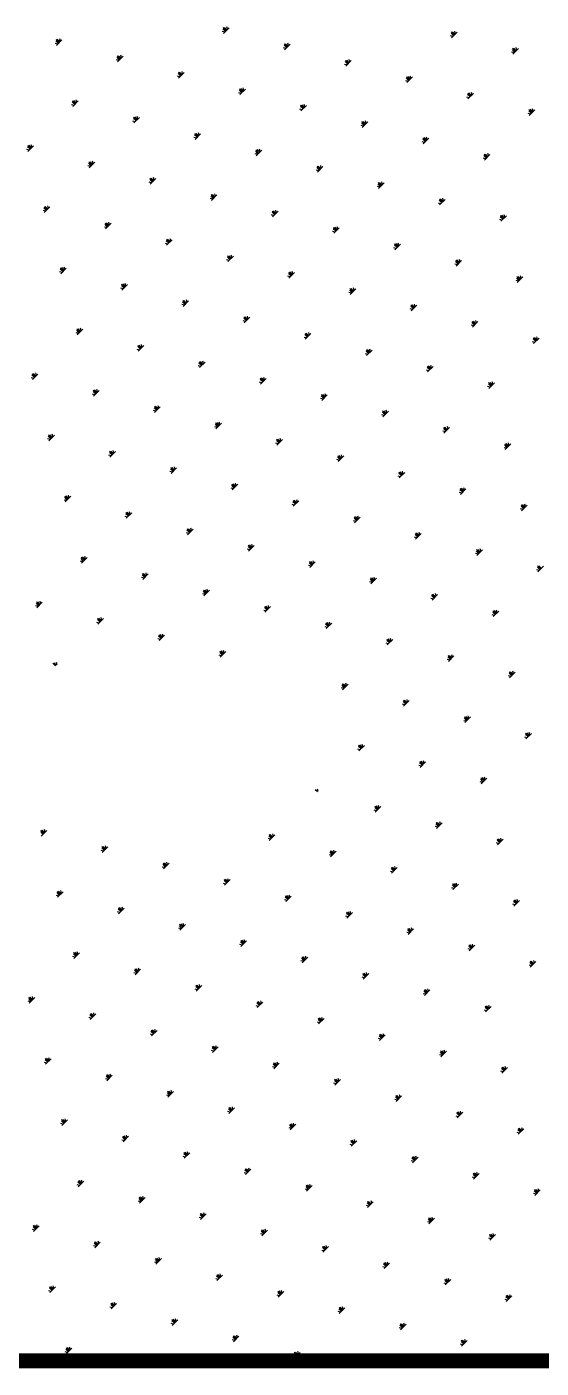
# Model space of a CAD drawing. Header units: millimetres. Extents: x -54.3 to 12.1, y 152.8 to 185.4.
# Drawn here: x -37.246 to -36.214, y 170.842 to 173.533 of the extents above; entities that cross this region are included whole.
import ezdxf

# ---------------------------------------------------------------- set-up
doc = ezdxf.new("R2010")
doc.units = ezdxf.units.MM
doc.header["$LTSCALE"] = 2
doc.layers.add('ALFOMBRA', color=101, linetype='Continuous')
doc.layers.add('MUROS', color=30, linetype='Continuous')

msp = doc.modelspace()

# ---------------------------------------------------------------- linework, layer by layer
at = {"layer": 'ALFOMBRA'}
for p, q in [((-36.8492, 173.5222), (-36.8541, 173.5235)), ((-36.8482, 173.5244), (-36.8527, 173.5289)), ((-36.8468, 173.5258), (-36.8524, 173.5315)), ((-36.8518, 173.5197), (-36.8406, 173.5309)), ((-36.8454, 173.5272), (-36.8499, 173.5317)), ((-36.8438, 173.528), (-36.8451, 173.5329)), ((-36.3913, 173.5133), (-36.3962, 173.5147)), ((-36.3904, 173.5156), (-36.3949, 173.5201)), ((-36.389, 173.517), (-36.3946, 173.5226)), ((-36.394, 173.5109), (-36.3828, 173.5221)), ((-36.3876, 173.5184), (-36.3921, 173.5229)), ((-36.3859, 173.5192), (-36.3873, 173.5241)), ((-37.1843, 173.4981), (-37.1892, 173.4994)), ((-37.1833, 173.5004), (-37.1878, 173.5049)), ((-37.1819, 173.5018), (-37.1876, 173.5074)), ((-37.187, 173.4956), (-37.1758, 173.5068)), ((-37.1805, 173.5032), (-37.185, 173.5077)), ((-37.1789, 173.504), (-37.1802, 173.5089)), ((-36.7265, 173.4893), (-36.7314, 173.4906)), ((-36.7255, 173.4916), (-36.73, 173.4961)), ((-36.7241, 173.493), (-36.7297, 173.4986)), ((-36.7292, 173.4868), (-36.718, 173.498)), ((-36.7227, 173.4944), (-36.7272, 173.4989)), ((-36.7211, 173.4952), (-36.7224, 173.5001)), ((-36.2677, 173.4828), (-36.2722, 173.4873)), ((-36.2663, 173.4842), (-36.2719, 173.4898)), ((-36.2714, 173.478), (-36.2601, 173.4892)), ((-36.2649, 173.4856), (-36.2694, 173.4901)), ((-36.2633, 173.4863), (-36.2646, 173.4913)), ((-37.0616, 173.4652), (-37.0665, 173.4665)), ((-37.0607, 173.4675), (-37.0652, 173.472)), ((-37.0593, 173.4689), (-37.0649, 173.4745)), ((-37.0643, 173.4627), (-37.0531, 173.474)), ((-37.0579, 173.4703), (-37.0624, 173.4748)), ((-37.0562, 173.4711), (-37.0576, 173.476)), ((-36.6038, 173.4564), (-36.6087, 173.4577)), ((-36.6029, 173.4587), (-36.6073, 173.4632)), ((-36.6014, 173.4601), (-36.6071, 173.4657)), ((-36.6065, 173.4539), (-36.5953, 173.4652)), ((-36.6, 173.4615), (-36.6045, 173.466)), ((-36.5984, 173.4623), (-36.5997, 173.4672)), ((-36.2687, 173.4805), (-36.2736, 173.4818)), ((-36.939, 173.4324), (-36.9439, 173.4337)), ((-36.938, 173.4346), (-36.9425, 173.4391)), ((-36.9366, 173.436), (-36.9422, 173.4417)), ((-36.9417, 173.4299), (-36.9304, 173.4411)), ((-36.9352, 173.4374), (-36.9397, 173.4419)), ((-36.9336, 173.4382), (-36.9349, 173.4431)), ((-36.4802, 173.4258), (-36.4847, 173.4303)), ((-36.4788, 173.4272), (-36.4844, 173.4328)), ((-36.4838, 173.4211), (-36.4726, 173.4323)), ((-36.4774, 173.4286), (-36.4819, 173.4331)), ((-36.4757, 173.4294), (-36.4771, 173.4343)), ((-36.8153, 173.4018), (-36.8198, 173.4063)), ((-36.8139, 173.4032), (-36.8195, 173.4088)), ((-36.819, 173.397), (-36.8078, 173.4082)), ((-36.8125, 173.4046), (-36.817, 173.4091)), ((-36.8109, 173.4054), (-36.8122, 173.4103)), ((-36.4811, 173.4235), (-36.486, 173.4249)), ((-37.1514, 173.3754), (-37.1563, 173.3767)), ((-37.1505, 173.3777), (-37.155, 173.3822)), ((-37.1491, 173.3791), (-37.1547, 173.3847)), ((-37.1541, 173.3729), (-37.1429, 173.3842)), ((-37.1477, 173.3805), (-37.1522, 173.385)), ((-37.146, 173.3813), (-37.1474, 173.3862)), ((-36.8163, 173.3995), (-36.8212, 173.4008)), ((-36.6912, 173.3703), (-36.6969, 173.3759)), ((-36.6963, 173.3641), (-36.6851, 173.3754)), ((-36.6898, 173.3717), (-36.6943, 173.3762)), ((-36.6882, 173.3725), (-36.6895, 173.3774)), ((-36.3585, 173.3907), (-36.3634, 173.392)), ((-36.3575, 173.393), (-36.362, 173.3975)), ((-36.3561, 173.3944), (-36.3617, 173.4)), ((-36.3612, 173.3882), (-36.3499, 173.3994)), ((-36.3547, 173.3958), (-36.3592, 173.4003)), ((-36.3531, 173.3965), (-36.3544, 173.4015)), ((-37.0278, 173.3448), (-37.0323, 173.3493)), ((-37.0264, 173.3462), (-37.032, 173.3519)), ((-37.0315, 173.3401), (-37.0202, 173.3513)), ((-37.025, 173.3476), (-37.0295, 173.3521)), ((-37.0234, 173.3484), (-37.0247, 173.3533)), ((-36.6936, 173.3666), (-36.6985, 173.3679)), ((-36.6927, 173.3689), (-36.6971, 173.3734)), ((-36.2358, 173.3578), (-36.2407, 173.3591)), ((-36.2348, 173.3601), (-36.2393, 173.3646)), ((-36.2334, 173.3615), (-36.239, 173.3671)), ((-36.2385, 173.3553), (-36.2273, 173.3666)), ((-36.232, 173.3629), (-36.2365, 173.3674)), ((-36.2304, 173.3637), (-36.2317, 173.3686)), ((-37.0288, 173.3426), (-37.0337, 173.3439)), ((-36.5709, 173.3337), (-36.5758, 173.3351)), ((-36.57, 173.336), (-36.5745, 173.3405)), ((-36.5686, 173.3374), (-36.5742, 173.343)), ((-36.5736, 173.3313), (-36.5624, 173.3425)), ((-36.5672, 173.3388), (-36.5717, 173.3433)), ((-36.5656, 173.3396), (-36.5669, 173.3445)), ((-37.2389, 173.2893), (-37.2445, 173.2949)), ((-37.2439, 173.2831), (-37.2327, 173.2944)), ((-37.2375, 173.2907), (-37.242, 173.2952)), ((-37.2358, 173.2915), (-37.2372, 173.2964)), ((-36.9061, 173.3097), (-36.911, 173.311)), ((-36.9051, 173.312), (-36.9096, 173.3165)), ((-36.9037, 173.3134), (-36.9093, 173.319)), ((-36.9088, 173.3072), (-36.8976, 173.3184)), ((-36.9023, 173.3148), (-36.9068, 173.3193)), ((-36.9007, 173.3156), (-36.902, 173.3205)), ((-36.4483, 173.3009), (-36.4532, 173.3022)), ((-36.4473, 173.3032), (-36.4518, 173.3076)), ((-36.4459, 173.3046), (-36.4515, 173.3102)), ((-36.451, 173.2984), (-36.4397, 173.3096)), ((-36.4445, 173.306), (-36.449, 173.3105)), ((-36.4429, 173.3067), (-36.4442, 173.3116)), ((-37.2412, 173.2856), (-37.2461, 173.2869)), ((-37.2403, 173.2879), (-37.2448, 173.2924)), ((-36.7834, 173.2768), (-36.7883, 173.2781)), ((-36.7825, 173.2791), (-36.7869, 173.2836)), ((-36.7811, 173.2805), (-36.7867, 173.2861)), ((-36.7861, 173.2743), (-36.7749, 173.2856)), ((-36.7796, 173.2819), (-36.7841, 173.2864)), ((-36.778, 173.2827), (-36.7793, 173.2876)), ((-36.3256, 173.268), (-36.3305, 173.2693)), ((-36.3246, 173.2703), (-36.3291, 173.2748)), ((-36.3232, 173.2717), (-36.3288, 173.2773)), ((-36.3283, 173.2655), (-36.3171, 173.2767)), ((-36.3218, 173.2731), (-36.3263, 173.2776)), ((-36.3202, 173.2739), (-36.3215, 173.2788)), ((-37.1186, 173.2527), (-37.1235, 173.2541)), ((-37.1176, 173.255), (-37.1221, 173.2595)), ((-37.1162, 173.2564), (-37.1218, 173.262)), ((-37.1213, 173.2503), (-37.11, 173.2615)), ((-37.1148, 173.2578), (-37.1193, 173.2623)), ((-37.1132, 173.2586), (-37.1145, 173.2635)), ((-36.6607, 173.2439), (-36.6656, 173.2453)), ((-36.6598, 173.2462), (-36.6643, 173.2507)), ((-36.6584, 173.2476), (-36.664, 173.2532)), ((-36.6634, 173.2415), (-36.6522, 173.2527)), ((-36.657, 173.249), (-36.6615, 173.2535)), ((-36.6554, 173.2498), (-36.6567, 173.2547)), ((-36.9959, 173.2199), (-37.0008, 173.2212)), ((-36.9949, 173.2222), (-36.9994, 173.2267)), ((-36.9935, 173.2236), (-36.9991, 173.2292)), ((-36.9986, 173.2174), (-36.9874, 173.2286)), ((-36.9921, 173.225), (-36.9966, 173.2295)), ((-36.9905, 173.2257), (-36.9918, 173.2307)), ((-36.5371, 173.2134), (-36.5416, 173.2178)), ((-36.5357, 173.2148), (-36.5413, 173.2204)), ((-36.5408, 173.2086), (-36.5295, 173.2198)), ((-36.5343, 173.2162), (-36.5388, 173.2207)), ((-36.5327, 173.2169), (-36.534, 173.2218)), ((-36.8732, 173.187), (-36.8781, 173.1883)), ((-36.8723, 173.1893), (-36.8767, 173.1938)), ((-36.8709, 173.1907), (-36.8765, 173.1963)), ((-36.8759, 173.1845), (-36.8647, 173.1958)), ((-36.8695, 173.1921), (-36.8739, 173.1966)), ((-36.8678, 173.1929), (-36.8691, 173.1978)), ((-36.5381, 173.2111), (-36.543, 173.2124)), ((-36.413, 173.1819), (-36.4186, 173.1875)), ((-36.4181, 173.1757), (-36.4069, 173.1869)), ((-36.4116, 173.1833), (-36.4161, 173.1878)), ((-36.41, 173.1841), (-36.4113, 173.189)), ((-37.2084, 173.1629), (-37.2133, 173.1643)), ((-37.2074, 173.1652), (-37.2119, 173.1697)), ((-37.206, 173.1666), (-37.2116, 173.1722)), ((-37.2111, 173.1605), (-37.1998, 173.1717)), ((-37.2046, 173.168), (-37.2091, 173.1725)), ((-37.203, 173.1688), (-37.2043, 173.1737)), ((-36.7496, 173.1564), (-36.7541, 173.1609)), ((-36.7482, 173.1578), (-36.7538, 173.1634)), ((-36.7532, 173.1517), (-36.742, 173.1629)), ((-36.7468, 173.1592), (-36.7513, 173.1637)), ((-36.7452, 173.16), (-36.7465, 173.1649)), ((-36.4154, 173.1782), (-36.4203, 173.1795)), ((-36.4144, 173.1805), (-36.4189, 173.185)), ((-37.0847, 173.1324), (-37.0892, 173.1368)), ((-37.0833, 173.1338), (-37.0889, 173.1394)), ((-37.0884, 173.1276), (-37.0772, 173.1388)), ((-37.0819, 173.1352), (-37.0864, 173.1397)), ((-37.0803, 173.1359), (-37.0816, 173.1409)), ((-36.7505, 173.1541), (-36.7554, 173.1555)), ((-36.2927, 173.1453), (-36.2976, 173.1466)), ((-36.2918, 173.1476), (-36.2963, 173.1521)), ((-36.2904, 173.149), (-36.296, 173.1546)), ((-36.2954, 173.1429), (-36.2842, 173.1541)), ((-36.289, 173.1504), (-36.2934, 173.1549)), ((-36.2873, 173.1512), (-36.2887, 173.1561)), ((-37.0857, 173.1301), (-37.0906, 173.1314)), ((-36.9607, 173.1009), (-36.9663, 173.1065)), ((-36.9657, 173.0947), (-36.9545, 173.106)), ((-36.9593, 173.1023), (-36.9637, 173.1068)), ((-36.9576, 173.1031), (-36.9589, 173.108)), ((-36.6279, 173.1213), (-36.6328, 173.1226)), ((-36.6269, 173.1236), (-36.6314, 173.128)), ((-36.6255, 173.125), (-36.6311, 173.1306)), ((-36.6306, 173.1188), (-36.6193, 173.13)), ((-36.6241, 173.1264), (-36.6286, 173.1308)), ((-36.6225, 173.1271), (-36.6238, 173.132)), ((-36.963, 173.0972), (-36.9679, 173.0985)), ((-36.9621, 173.0995), (-36.9665, 173.104)), ((-36.5052, 173.0884), (-36.5101, 173.0897)), ((-36.5042, 173.0907), (-36.5087, 173.0952)), ((-36.5028, 173.0921), (-36.5084, 173.0977)), ((-36.5079, 173.0859), (-36.4967, 173.0971)), ((-36.5014, 173.0935), (-36.5059, 173.098)), ((-36.4998, 173.0943), (-36.5011, 173.0992)), ((-36.8403, 173.0643), (-36.8453, 173.0657)), ((-36.8394, 173.0666), (-36.8439, 173.0711)), ((-36.838, 173.068), (-36.8436, 173.0736)), ((-36.843, 173.0619), (-36.8318, 173.0731)), ((-36.8366, 173.0694), (-36.8411, 173.0739)), ((-36.835, 173.0702), (-36.8363, 173.0751)), ((-36.3825, 173.0555), (-36.3874, 173.0568)), ((-36.3816, 173.0578), (-36.3861, 173.0623)), ((-36.3802, 173.0592), (-36.3858, 173.0648)), ((-36.3852, 173.053), (-36.374, 173.0643)), ((-36.3788, 173.0606), (-36.3833, 173.0651)), ((-36.3771, 173.0614), (-36.3785, 173.0663)), ((-37.1755, 173.0403), (-37.1804, 173.0416)), ((-37.1745, 173.0426), (-37.179, 173.047)), ((-37.1731, 173.044), (-37.1787, 173.0496)), ((-37.1782, 173.0378), (-37.167, 173.049)), ((-37.1717, 173.0454), (-37.1762, 173.0499)), ((-37.1701, 173.0461), (-37.1714, 173.0511)), ((-36.7177, 173.0315), (-36.7226, 173.0328)), ((-36.7167, 173.0337), (-36.7212, 173.0382)), ((-36.7153, 173.0352), (-36.7209, 173.0408)), ((-36.7204, 173.029), (-36.7091, 173.0402)), ((-36.7139, 173.0366), (-36.7184, 173.041)), ((-36.7123, 173.0373), (-36.7136, 173.0422)), ((-36.2589, 173.0249), (-36.2634, 173.0294)), ((-36.2575, 173.0263), (-36.2631, 173.032)), ((-36.2625, 173.0202), (-36.2513, 173.0314)), ((-36.2561, 173.0277), (-36.2606, 173.0322)), ((-36.2545, 173.0285), (-36.2558, 173.0334)), ((-37.0528, 173.0074), (-37.0577, 173.0087)), ((-37.0519, 173.0097), (-37.0564, 173.0142)), ((-37.0505, 173.0111), (-37.0561, 173.0167)), ((-37.0555, 173.0049), (-37.0443, 173.0161)), ((-37.0491, 173.0125), (-37.0535, 173.017)), ((-37.0474, 173.0133), (-37.0487, 173.0182)), ((-36.595, 172.9986), (-36.5999, 172.9999)), ((-36.594, 173.0009), (-36.5985, 173.0054)), ((-36.5926, 173.0023), (-36.5983, 173.0079)), ((-36.5977, 172.9961), (-36.5865, 173.0073)), ((-36.5912, 173.0037), (-36.5957, 173.0082)), ((-36.5896, 173.0045), (-36.5909, 173.0094)), ((-36.2599, 173.0227), (-36.2648, 173.024)), ((-36.9301, 172.9745), (-36.9351, 172.9758)), ((-36.9292, 172.9768), (-36.9337, 172.9813)), ((-36.9278, 172.9782), (-36.9334, 172.9838)), ((-36.9328, 172.9721), (-36.9216, 172.9833)), ((-36.9264, 172.9796), (-36.9309, 172.9841)), ((-36.9248, 172.9804), (-36.9261, 172.9853)), ((-36.4714, 172.968), (-36.4759, 172.9725)), ((-36.47, 172.9694), (-36.4756, 172.975)), ((-36.475, 172.9632), (-36.4638, 172.9745)), ((-36.4686, 172.9708), (-36.4731, 172.9753)), ((-36.4669, 172.9716), (-36.4683, 172.9765)), ((-36.8065, 172.9439), (-36.811, 172.9484)), ((-36.8051, 172.9453), (-36.8107, 172.951)), ((-36.8102, 172.9392), (-36.7989, 172.9504)), ((-36.8037, 172.9468), (-36.8082, 172.9512)), ((-36.8021, 172.9475), (-36.8034, 172.9524)), ((-36.4723, 172.9657), (-36.4772, 172.967)), ((-37.1426, 172.9176), (-37.1475, 172.9189)), ((-37.1417, 172.9199), (-37.1462, 172.9244)), ((-37.1403, 172.9213), (-37.1459, 172.9269)), ((-37.1453, 172.9151), (-37.1341, 172.9263)), ((-37.1389, 172.9227), (-37.1433, 172.9272)), ((-37.1372, 172.9235), (-37.1386, 172.9284)), ((-36.8075, 172.9417), (-36.8124, 172.943)), ((-36.6824, 172.9125), (-36.6881, 172.9181)), ((-36.681, 172.9139), (-36.6855, 172.9184)), ((-36.6794, 172.9147), (-36.6807, 172.9196)), ((-36.3497, 172.9329), (-36.3546, 172.9342)), ((-36.3487, 172.9351), (-36.3532, 172.9396)), ((-36.3473, 172.9365), (-36.3529, 172.9422)), ((-36.3524, 172.9304), (-36.3411, 172.9416)), ((-36.3459, 172.9379), (-36.3504, 172.9424)), ((-36.3443, 172.9387), (-36.3456, 172.9436)), ((-37.019, 172.887), (-37.0235, 172.8915)), ((-37.0176, 172.8884), (-37.0232, 172.894)), ((-37.0226, 172.8823), (-37.0114, 172.8935)), ((-37.0162, 172.8898), (-37.0207, 172.8943)), ((-37.0146, 172.8906), (-37.0159, 172.8955)), ((-36.6848, 172.9088), (-36.6897, 172.9101)), ((-36.6838, 172.9111), (-36.6883, 172.9156)), ((-36.6875, 172.9063), (-36.6763, 172.9175)), ((-36.227, 172.9), (-36.2319, 172.9013)), ((-36.226, 172.9023), (-36.2305, 172.9068)), ((-36.2246, 172.9037), (-36.2302, 172.9093)), ((-36.2297, 172.8975), (-36.2185, 172.9087)), ((-36.2232, 172.9051), (-36.2277, 172.9096)), ((-36.2216, 172.9059), (-36.2229, 172.9108)), ((-37.0199, 172.8847), (-37.0249, 172.886)), ((-36.5621, 172.8759), (-36.567, 172.8772)), ((-36.5612, 172.8782), (-36.5657, 172.8827)), ((-36.5598, 172.8796), (-36.5654, 172.8852)), ((-36.5648, 172.8734), (-36.5536, 172.8847)), ((-36.5584, 172.881), (-36.5629, 172.8855)), ((-36.5567, 172.8818), (-36.5581, 172.8867)), ((-37.2301, 172.8315), (-37.2357, 172.8371)), ((-37.2287, 172.8329), (-37.2331, 172.8374)), ((-37.227, 172.8337), (-37.2284, 172.8386)), ((-36.8973, 172.8519), (-36.9022, 172.8532)), ((-36.8963, 172.8541), (-36.9008, 172.8586)), ((-36.8949, 172.8555), (-36.9005, 172.8612)), ((-36.9, 172.8494), (-36.8887, 172.8606)), ((-36.8935, 172.857), (-36.898, 172.8614)), ((-36.8919, 172.8577), (-36.8932, 172.8626)), ((-36.4395, 172.8431), (-36.4444, 172.8444)), ((-36.4385, 172.8453), (-36.443, 172.8498)), ((-36.4371, 172.8467), (-36.4427, 172.8524)), ((-36.4422, 172.8406), (-36.4309, 172.8518)), ((-36.4357, 172.8481), (-36.4402, 172.8526)), ((-36.4341, 172.8489), (-36.4354, 172.8538)), ((-37.2324, 172.8278), (-37.2373, 172.8291)), ((-37.2315, 172.8301), (-37.236, 172.8346)), ((-37.2351, 172.8253), (-37.2239, 172.8365)), ((-36.7746, 172.819), (-36.7795, 172.8203)), ((-36.7736, 172.8213), (-36.7781, 172.8258)), ((-36.7722, 172.8227), (-36.7779, 172.8283)), ((-36.7773, 172.8165), (-36.7661, 172.8277)), ((-36.7708, 172.8241), (-36.7753, 172.8286)), ((-36.7692, 172.8249), (-36.7705, 172.8298)), ((-36.3168, 172.8102), (-36.3217, 172.8115)), ((-36.3158, 172.8125), (-36.3203, 172.817)), ((-36.3144, 172.8139), (-36.32, 172.8195)), ((-36.3195, 172.8077), (-36.3083, 172.8189)), ((-36.313, 172.8153), (-36.3175, 172.8198)), ((-36.3114, 172.8161), (-36.3127, 172.821)), ((-37.1098, 172.7949), (-37.1147, 172.7962)), ((-37.1088, 172.7972), (-37.1133, 172.8017)), ((-37.1074, 172.7986), (-37.113, 172.8042)), ((-37.1124, 172.7924), (-37.1012, 172.8037)), ((-37.106, 172.8), (-37.1105, 172.8045)), ((-37.1044, 172.8008), (-37.1057, 172.8057)), ((-36.6519, 172.7861), (-36.6568, 172.7874)), ((-36.651, 172.7884), (-36.6555, 172.7929)), ((-36.6496, 172.7898), (-36.6552, 172.7954)), ((-36.6546, 172.7836), (-36.6434, 172.7949)), ((-36.6482, 172.7912), (-36.6527, 172.7957)), ((-36.6465, 172.792), (-36.6479, 172.7969)), ((-36.9871, 172.7621), (-36.992, 172.7634)), ((-36.9861, 172.7643), (-36.9906, 172.7688)), ((-36.9847, 172.7657), (-36.9903, 172.7714)), ((-36.9898, 172.7596), (-36.9786, 172.7708)), ((-36.9833, 172.7671), (-36.9878, 172.7716)), ((-36.9817, 172.7679), (-36.983, 172.7728)), ((-36.5283, 172.7555), (-36.5328, 172.76)), ((-36.5269, 172.7569), (-36.5325, 172.7626)), ((-36.532, 172.7508), (-36.5207, 172.762)), ((-36.5255, 172.7583), (-36.53, 172.7628)), ((-36.5239, 172.7591), (-36.5252, 172.764)), ((-36.8644, 172.7292), (-36.8693, 172.7305)), ((-36.8634, 172.7315), (-36.8679, 172.736)), ((-36.862, 172.7329), (-36.8677, 172.7385)), ((-36.8671, 172.7267), (-36.8559, 172.7379)), ((-36.8606, 172.7343), (-36.8651, 172.7388)), ((-36.859, 172.7351), (-36.8603, 172.74)), ((-36.5293, 172.7533), (-36.5342, 172.7546)), ((-36.4042, 172.7241), (-36.4098, 172.7297)), ((-36.4028, 172.7255), (-36.4073, 172.73)), ((-36.4012, 172.7263), (-36.4025, 172.7312)), ((-37.1996, 172.7051), (-37.2045, 172.7064)), ((-37.1986, 172.7074), (-37.2031, 172.7119)), ((-37.1972, 172.7088), (-37.2028, 172.7144)), ((-37.2023, 172.7026), (-37.191, 172.7139)), ((-37.1958, 172.7102), (-37.2003, 172.7147)), ((-37.1942, 172.711), (-37.1955, 172.7159)), ((-36.7408, 172.6986), (-36.7453, 172.7031)), ((-36.7394, 172.7), (-36.745, 172.7056)), ((-36.7444, 172.6938), (-36.7332, 172.7051)), ((-36.738, 172.7014), (-36.7425, 172.7059)), ((-36.7363, 172.7022), (-36.7377, 172.7071)), ((-36.4066, 172.7204), (-36.4115, 172.7217)), ((-36.4056, 172.7227), (-36.4101, 172.7272)), ((-36.4093, 172.7179), (-36.3981, 172.7291)), ((-37.0759, 172.6745), (-37.0804, 172.679)), ((-37.0745, 172.6759), (-37.0801, 172.6816)), ((-37.0796, 172.6698), (-37.0684, 172.681)), ((-37.0731, 172.6773), (-37.0776, 172.6818)), ((-37.0715, 172.6781), (-37.0728, 172.683)), ((-36.7417, 172.6963), (-36.7466, 172.6976)), ((-36.2839, 172.6875), (-36.2888, 172.6888)), ((-36.283, 172.6898), (-36.2874, 172.6943)), ((-36.2816, 172.6912), (-36.2872, 172.6968)), ((-36.2866, 172.685), (-36.2754, 172.6963)), ((-36.2802, 172.6926), (-36.2846, 172.6971)), ((-36.2785, 172.6934), (-36.2798, 172.6983)), ((-37.0769, 172.6723), (-37.0818, 172.6736)), ((-36.9518, 172.6431), (-36.9575, 172.6487)), ((-36.9504, 172.6445), (-36.9549, 172.649)), ((-36.9488, 172.6453), (-36.9501, 172.6502)), ((-36.6191, 172.6634), (-36.624, 172.6648)), ((-36.6181, 172.6657), (-36.6226, 172.6702)), ((-36.6167, 172.6671), (-36.6223, 172.6727)), ((-36.6218, 172.661), (-36.6105, 172.6722)), ((-36.6153, 172.6685), (-36.6198, 172.673)), ((-36.6137, 172.6693), (-36.615, 172.6742)), ((-36.9542, 172.6394), (-36.9591, 172.6407)), ((-36.9533, 172.6417), (-36.9577, 172.6462)), ((-36.9569, 172.6369), (-36.9457, 172.6481)), ((-36.4964, 172.6306), (-36.5013, 172.6319)), ((-36.4954, 172.6329), (-36.4999, 172.6374)), ((-36.494, 172.6343), (-36.4996, 172.6399)), ((-36.4991, 172.6281), (-36.4879, 172.6393)), ((-36.4926, 172.6357), (-36.4971, 172.6402)), ((-36.491, 172.6364), (-36.4923, 172.6414)), ((-36.8315, 172.6065), (-36.8364, 172.6078)), ((-36.8306, 172.6088), (-36.8351, 172.6133)), ((-36.8292, 172.6102), (-36.8348, 172.6158)), ((-36.8342, 172.604), (-36.823, 172.6153)), ((-36.8278, 172.6116), (-36.8323, 172.6161)), ((-36.8262, 172.6124), (-36.8275, 172.6173)), ((-36.3737, 172.5977), (-36.3786, 172.599)), ((-36.3728, 172.6), (-36.3772, 172.6045)), ((-36.3714, 172.6014), (-36.377, 172.607)), ((-36.3764, 172.5952), (-36.3652, 172.6065)), ((-36.37, 172.6028), (-36.3744, 172.6073)), ((-36.3683, 172.6036), (-36.3696, 172.6085)), ((-37.1667, 172.5825), (-37.1716, 172.5838)), ((-37.1657, 172.5847), (-37.1702, 172.5892)), ((-37.1643, 172.5861), (-37.1699, 172.5918)), ((-37.1694, 172.58), (-37.1582, 172.5912)), ((-37.1629, 172.5875), (-37.1674, 172.592)), ((-37.1613, 172.5883), (-37.1626, 172.5932)), ((-36.7089, 172.5736), (-36.7138, 172.575)), ((-36.7079, 172.5759), (-36.7124, 172.5804)), ((-36.7065, 172.5773), (-36.7121, 172.5829)), ((-36.7116, 172.5712), (-36.7003, 172.5824)), ((-36.7051, 172.5787), (-36.7096, 172.5832)), ((-36.7035, 172.5795), (-36.7048, 172.5844)), ((-36.2501, 172.5671), (-36.2546, 172.5716)), ((-36.2487, 172.5685), (-36.2543, 172.5741)), ((-36.2537, 172.5624), (-36.2425, 172.5736)), ((-36.2473, 172.5699), (-36.2518, 172.5744)), ((-36.2457, 172.5707), (-36.247, 172.5756)), ((-37.044, 172.5496), (-37.0489, 172.5509)), ((-37.0431, 172.5519), (-37.0475, 172.5564)), ((-37.0416, 172.5533), (-37.0473, 172.5589)), ((-37.0467, 172.5471), (-37.0355, 172.5583)), ((-37.0402, 172.5547), (-37.0447, 172.5592)), ((-37.0386, 172.5555), (-37.0399, 172.5604)), ((-36.5862, 172.5408), (-36.5911, 172.5421)), ((-36.5852, 172.5431), (-36.5897, 172.5475)), ((-36.5838, 172.5445), (-36.5894, 172.5501)), ((-36.5889, 172.5383), (-36.5777, 172.5495)), ((-36.5824, 172.5459), (-36.5869, 172.5504)), ((-36.5808, 172.5466), (-36.5821, 172.5516)), ((-36.251, 172.5648), (-36.256, 172.5662)), ((-36.9213, 172.5167), (-36.9262, 172.518)), ((-36.9204, 172.519), (-36.9249, 172.5235)), ((-36.919, 172.5204), (-36.9246, 172.526)), ((-36.924, 172.5142), (-36.9128, 172.5255)), ((-36.9176, 172.5218), (-36.9221, 172.5263)), ((-36.916, 172.5226), (-36.9173, 172.5275)), ((-36.4626, 172.5102), (-36.4671, 172.5147)), ((-36.4612, 172.5116), (-36.4668, 172.5172)), ((-36.4662, 172.5054), (-36.455, 172.5167)), ((-36.4598, 172.513), (-36.4642, 172.5175)), ((-36.4581, 172.5138), (-36.4594, 172.5187)), ((-36.7977, 172.4861), (-36.8022, 172.4906)), ((-36.7963, 172.4875), (-36.8019, 172.4931)), ((-36.8014, 172.4814), (-36.7901, 172.4926)), ((-36.7949, 172.4889), (-36.7994, 172.4934)), ((-36.7933, 172.4897), (-36.7946, 172.4946)), ((-36.4635, 172.5079), (-36.4684, 172.5092)), ((-37.1338, 172.4598), (-37.1387, 172.4611)), ((-37.1329, 172.4621), (-37.1373, 172.4666)), ((-37.1315, 172.4635), (-37.1371, 172.4691)), ((-37.1365, 172.4573), (-37.1253, 172.4685)), ((-37.13, 172.4649), (-37.1345, 172.4694)), ((-37.1284, 172.4657), (-37.1297, 172.4706)), ((-36.7987, 172.4838), (-36.8036, 172.4852)), ((-36.6736, 172.4547), (-36.6792, 172.4603)), ((-36.6722, 172.4561), (-36.6767, 172.4606)), ((-36.6706, 172.4568), (-36.6719, 172.4617)), ((-36.3408, 172.475), (-36.3458, 172.4764)), ((-36.3399, 172.4773), (-36.3444, 172.4818)), ((-36.3385, 172.4787), (-36.3441, 172.4843)), ((-36.3435, 172.4726), (-36.3323, 172.4838)), ((-36.3371, 172.4801), (-36.3416, 172.4846)), ((-36.3355, 172.4809), (-36.3368, 172.4858)), ((-37.0102, 172.4292), (-37.0147, 172.4337)), ((-37.0088, 172.4306), (-37.0144, 172.4362)), ((-37.0138, 172.4244), (-37.0026, 172.4357)), ((-37.0074, 172.432), (-37.0119, 172.4365)), ((-37.0058, 172.4328), (-37.0071, 172.4377)), ((-36.676, 172.451), (-36.6809, 172.4523)), ((-36.675, 172.4533), (-36.6795, 172.4577)), ((-36.6787, 172.4485), (-36.6675, 172.4597)), ((-36.2182, 172.4422), (-36.2231, 172.4435)), ((-36.2172, 172.4444), (-36.2217, 172.4489)), ((-36.2158, 172.4459), (-36.2214, 172.4515)), ((-36.2209, 172.4397), (-36.2096, 172.4509)), ((-36.2144, 172.4473), (-36.2189, 172.4517)), ((-37.0111, 172.4269), (-37.016, 172.4282)), ((-36.5533, 172.4181), (-36.5582, 172.4194)), ((-36.5524, 172.4204), (-36.5569, 172.4249)), ((-36.551, 172.4218), (-36.5566, 172.4274)), ((-36.556, 172.4156), (-36.5448, 172.4268)), ((-36.5496, 172.4232), (-36.554, 172.4277)), ((-36.5479, 172.424), (-36.5493, 172.4289)), ((-37.2199, 172.3751), (-37.2243, 172.3796)), ((-37.2182, 172.3758), (-37.2195, 172.3808)), ((-36.8885, 172.394), (-36.8934, 172.3954)), ((-36.8875, 172.3963), (-36.892, 172.4008)), ((-36.8861, 172.3977), (-36.8917, 172.4033)), ((-36.8912, 172.3916), (-36.8799, 172.4028)), ((-36.8847, 172.3991), (-36.8892, 172.4036)), ((-36.8831, 172.3999), (-36.8844, 172.4048)), ((-36.4306, 172.3852), (-36.4356, 172.3865)), ((-36.4297, 172.3875), (-36.4342, 172.392)), ((-36.4283, 172.3889), (-36.4339, 172.3945)), ((-36.4333, 172.3828), (-36.4221, 172.394)), ((-36.4269, 172.3903), (-36.4314, 172.3948)), ((-36.4253, 172.3911), (-36.4266, 172.396)), ((-37.2236, 172.37), (-37.2285, 172.3713)), ((-37.2227, 172.3723), (-37.2271, 172.3767)), ((-37.2213, 172.3737), (-37.2269, 172.3793)), ((-37.2263, 172.3675), (-37.2151, 172.3787)), ((-36.7658, 172.3612), (-36.7707, 172.3625)), ((-36.7648, 172.3635), (-36.7693, 172.3679)), ((-36.7634, 172.3649), (-36.769, 172.3705)), ((-36.7685, 172.3587), (-36.7573, 172.3699)), ((-36.762, 172.3663), (-36.7665, 172.3707)), ((-36.7604, 172.367), (-36.7617, 172.3719)), ((-36.308, 172.3524), (-36.3129, 172.3537)), ((-36.307, 172.3546), (-36.3115, 172.3591)), ((-36.3056, 172.356), (-36.3112, 172.3617)), ((-36.3107, 172.3499), (-36.2994, 172.3611)), ((-36.3042, 172.3575), (-36.3087, 172.3619)), ((-36.3026, 172.3582), (-36.3039, 172.3631)), ((-37.1009, 172.3371), (-37.1059, 172.3384)), ((-37.1, 172.3394), (-37.1045, 172.3439)), ((-37.0986, 172.3408), (-37.1042, 172.3464)), ((-37.1036, 172.3346), (-37.0924, 172.3459)), ((-37.0972, 172.3422), (-37.1017, 172.3467)), ((-37.0956, 172.343), (-37.0969, 172.3479)), ((-36.6431, 172.3283), (-36.648, 172.3296)), ((-36.6422, 172.3306), (-36.6467, 172.3351)), ((-36.6408, 172.332), (-36.6464, 172.3376)), ((-36.6458, 172.3258), (-36.6346, 172.337)), ((-36.6394, 172.3334), (-36.6438, 172.3379)), ((-36.6377, 172.3342), (-36.6391, 172.3391)), ((-36.9783, 172.3042), (-36.9832, 172.3056)), ((-36.9773, 172.3065), (-36.9818, 172.311)), ((-36.9759, 172.3079), (-36.9815, 172.3135)), ((-36.981, 172.3018), (-36.9697, 172.313)), ((-36.9745, 172.3093), (-36.979, 172.3138)), ((-36.9729, 172.3101), (-36.9742, 172.315)), ((-36.5195, 172.2977), (-36.524, 172.3022)), ((-36.5181, 172.2991), (-36.5237, 172.3047)), ((-36.5231, 172.293), (-36.5119, 172.3042)), ((-36.5167, 172.3005), (-36.5212, 172.305)), ((-36.5151, 172.3013), (-36.5164, 172.3062)), ((-36.8556, 172.2714), (-36.8605, 172.2727)), ((-36.8546, 172.2736), (-36.8591, 172.2781)), ((-36.8532, 172.2751), (-36.8588, 172.2807)), ((-36.8583, 172.2689), (-36.8471, 172.2801)), ((-36.8518, 172.2765), (-36.8563, 172.2809)), ((-36.8502, 172.2772), (-36.8515, 172.2821)), ((-36.5205, 172.2954), (-36.5254, 172.2967)), ((-36.3954, 172.2662), (-36.401, 172.2719)), ((-36.394, 172.2676), (-36.3985, 172.2721)), ((-36.3924, 172.2684), (-36.3937, 172.2733)), ((-37.1884, 172.251), (-37.194, 172.2566)), ((-37.187, 172.2524), (-37.1915, 172.2569)), ((-37.1854, 172.2532), (-37.1867, 172.2581)), ((-36.3978, 172.2626), (-36.4027, 172.2639)), ((-36.3968, 172.2648), (-36.4013, 172.2693)), ((-36.4005, 172.2601), (-36.3893, 172.2713)), ((-36.2751, 172.2297), (-36.28, 172.231)), ((-36.2741, 172.232), (-36.2786, 172.2365)), ((-36.2727, 172.2334), (-36.2784, 172.239)), ((-36.2778, 172.2272), (-36.2666, 172.2384)), ((-36.2713, 172.2348), (-36.2758, 172.2393)), ((-36.2697, 172.2356), (-36.271, 172.2405)), ((-36.6103, 172.2056), (-36.6152, 172.2069)), ((-36.6093, 172.2079), (-36.6138, 172.2124)), ((-36.6079, 172.2093), (-36.6135, 172.2149)), ((-36.613, 172.2031), (-36.6017, 172.2144)), ((-36.6065, 172.2107), (-36.611, 172.2152)), ((-36.6049, 172.2115), (-36.6062, 172.2164)), ((-36.4876, 172.1728), (-36.4925, 172.1741)), ((-36.4866, 172.175), (-36.4911, 172.1795)), ((-36.4852, 172.1764), (-36.4908, 172.1821)), ((-36.4903, 172.1703), (-36.4791, 172.1815)), ((-36.4838, 172.1778), (-36.4883, 172.1823)), ((-36.4822, 172.1786), (-36.4835, 172.1835)), ((-36.3649, 172.1399), (-36.3698, 172.1412)), ((-36.364, 172.1422), (-36.3684, 172.1467)), ((-36.3625, 172.1436), (-36.3682, 172.1492)), ((-36.3676, 172.1374), (-36.3564, 172.1486)), ((-36.3611, 172.145), (-36.3656, 172.1495)), ((-36.3595, 172.1458), (-36.3608, 172.1507)), ((-36.2413, 172.1093), (-36.2458, 172.1138)), ((-36.2399, 172.1107), (-36.2455, 172.1163)), ((-36.2449, 172.1045), (-36.2337, 172.1158)), ((-36.2385, 172.1121), (-36.243, 172.1166)), ((-36.2369, 172.1129), (-36.2382, 172.1178)), ((-36.5774, 172.083), (-36.5823, 172.0843)), ((-36.5764, 172.0852), (-36.5809, 172.0897)), ((-36.575, 172.0866), (-36.5806, 172.0923)), ((-36.5801, 172.0805), (-36.5689, 172.0917)), ((-36.5736, 172.088), (-36.5781, 172.0925)), ((-36.572, 172.0888), (-36.5733, 172.0937)), ((-36.2422, 172.107), (-36.2471, 172.1083)), ((-36.4538, 172.0524), (-36.4582, 172.0569)), ((-36.4523, 172.0538), (-36.458, 172.0594)), ((-36.4574, 172.0476), (-36.4462, 172.0588)), ((-36.4509, 172.0552), (-36.4554, 172.0597)), ((-36.4493, 172.056), (-36.4506, 172.0609)), ((-36.4547, 172.0501), (-36.4596, 172.0514)), ((-36.6618, 171.999), (-36.6631, 172.0039)), ((-36.332, 172.0172), (-36.3369, 172.0185)), ((-36.3311, 172.0195), (-36.3356, 172.024)), ((-36.3297, 172.0209), (-36.3353, 172.0265)), ((-36.3347, 172.0147), (-36.3235, 172.026)), ((-36.3283, 172.0223), (-36.3328, 172.0268)), ((-36.3267, 172.0231), (-36.328, 172.028)), ((-36.6634, 171.9982), (-36.6679, 172.0027)), ((-36.5445, 171.9603), (-36.5494, 171.9616)), ((-36.5436, 171.9626), (-36.548, 171.9671)), ((-36.5422, 171.964), (-36.5478, 171.9696)), ((-36.5472, 171.9578), (-36.536, 171.969)), ((-36.5407, 171.9654), (-36.5452, 171.9699)), ((-36.5391, 171.9662), (-36.5404, 171.9711)), ((-37.2094, 171.918), (-37.2107, 171.9229)), ((-36.4218, 171.9274), (-36.4267, 171.9287)), ((-36.4209, 171.9297), (-36.4254, 171.9342)), ((-36.4195, 171.9311), (-36.4251, 171.9367)), ((-36.4245, 171.9249), (-36.4133, 171.9362)), ((-36.4181, 171.9325), (-36.4226, 171.937)), ((-36.4165, 171.9333), (-36.4178, 171.9382)), ((-37.2138, 171.9144), (-37.2183, 171.9189)), ((-37.2124, 171.9158), (-37.2181, 171.9215)), ((-37.2175, 171.9097), (-37.2063, 171.9209)), ((-37.211, 171.9172), (-37.2155, 171.9217)), ((-36.757, 171.9034), (-36.7619, 171.9047)), ((-36.756, 171.9056), (-36.7605, 171.9101)), ((-36.7546, 171.907), (-36.7602, 171.9126)), ((-36.7597, 171.9009), (-36.7485, 171.9121)), ((-36.7532, 171.9084), (-36.7577, 171.9129)), ((-36.7516, 171.9092), (-36.7529, 171.9141)), ((-36.2992, 171.8945), (-36.3041, 171.8959)), ((-36.2982, 171.8968), (-36.3027, 171.9013)), ((-36.2968, 171.8982), (-36.3024, 171.9038)), ((-36.3019, 171.8921), (-36.2906, 171.9033)), ((-36.2954, 171.8996), (-36.2999, 171.9041)), ((-36.2938, 171.9004), (-36.2951, 171.9053)), ((-37.0921, 171.8793), (-37.097, 171.8806)), ((-37.0912, 171.8816), (-37.0957, 171.8861)), ((-37.0898, 171.883), (-37.0954, 171.8886)), ((-37.0948, 171.8768), (-37.0836, 171.888)), ((-37.0884, 171.8844), (-37.0929, 171.8889)), ((-37.0868, 171.8852), (-37.0881, 171.8901)), ((-36.6343, 171.8705), (-36.6392, 171.8718)), ((-36.6334, 171.8728), (-36.6378, 171.8773)), ((-36.632, 171.8742), (-36.6376, 171.8798)), ((-36.637, 171.868), (-36.6258, 171.8792)), ((-36.6306, 171.8756), (-36.635, 171.8801)), ((-36.6289, 171.8763), (-36.6302, 171.8813)), ((-36.9695, 171.8464), (-36.9744, 171.8477)), ((-36.9685, 171.8487), (-36.973, 171.8532)), ((-36.9671, 171.8501), (-36.9727, 171.8557)), ((-36.9722, 171.8439), (-36.9609, 171.8552)), ((-36.9657, 171.8515), (-36.9702, 171.856)), ((-36.9641, 171.8523), (-36.9654, 171.8572)), ((-36.5107, 171.8399), (-36.5152, 171.8444)), ((-36.5093, 171.8413), (-36.5149, 171.8469)), ((-36.5143, 171.8351), (-36.5031, 171.8464)), ((-36.5079, 171.8427), (-36.5124, 171.8472)), ((-36.5063, 171.8435), (-36.5076, 171.8484)), ((-36.8468, 171.8135), (-36.8517, 171.8149)), ((-36.8458, 171.8158), (-36.8503, 171.8203)), ((-36.8444, 171.8172), (-36.85, 171.8228)), ((-36.8495, 171.8111), (-36.8383, 171.8223)), ((-36.843, 171.8186), (-36.8475, 171.8231)), ((-36.8414, 171.8194), (-36.8427, 171.8243)), ((-36.5116, 171.8376), (-36.5166, 171.8389)), ((-36.3836, 171.8106), (-36.3849, 171.8155)), ((-37.1819, 171.7895), (-37.1868, 171.7908)), ((-37.181, 171.7918), (-37.1855, 171.7963)), ((-37.1796, 171.7932), (-37.1852, 171.7988)), ((-37.1846, 171.787), (-37.1734, 171.7982)), ((-37.1782, 171.7946), (-37.1827, 171.7991)), ((-37.1766, 171.7954), (-37.1779, 171.8003)), ((-36.7218, 171.7844), (-36.7274, 171.79)), ((-36.7268, 171.7782), (-36.7156, 171.7894)), ((-36.7204, 171.7858), (-36.7248, 171.7903)), ((-36.7187, 171.7865), (-36.72, 171.7915)), ((-36.389, 171.8047), (-36.3939, 171.8061)), ((-36.388, 171.807), (-36.3925, 171.8115)), ((-36.3866, 171.8084), (-36.3922, 171.814)), ((-36.3917, 171.8023), (-36.3804, 171.8135)), ((-36.3852, 171.8098), (-36.3897, 171.8143)), ((-37.0583, 171.7589), (-37.0628, 171.7634)), ((-37.0569, 171.7603), (-37.0625, 171.7659)), ((-37.062, 171.7541), (-37.0507, 171.7654)), ((-37.0555, 171.7617), (-37.06, 171.7662)), ((-37.0539, 171.7625), (-37.0552, 171.7674)), ((-36.7241, 171.7807), (-36.729, 171.782)), ((-36.7232, 171.783), (-36.7276, 171.7874)), ((-36.2663, 171.7719), (-36.2712, 171.7732)), ((-36.2653, 171.7742), (-36.2698, 171.7786)), ((-36.2639, 171.7756), (-36.2695, 171.7812)), ((-36.269, 171.7694), (-36.2578, 171.7806)), ((-36.2625, 171.777), (-36.267, 171.7814)), ((-36.2609, 171.7777), (-36.2622, 171.7826)), ((-37.0593, 171.7566), (-37.0642, 171.7579)), ((-36.9312, 171.7296), (-36.9325, 171.7345)), ((-36.6014, 171.7478), (-36.6064, 171.7491)), ((-36.6005, 171.7501), (-36.605, 171.7546)), ((-36.5991, 171.7515), (-36.6047, 171.7571)), ((-36.6041, 171.7453), (-36.5929, 171.7566)), ((-36.5977, 171.7529), (-36.6022, 171.7574)), ((-36.5961, 171.7537), (-36.5974, 171.7586)), ((-36.9366, 171.7237), (-36.9415, 171.7251)), ((-36.9356, 171.726), (-36.9401, 171.7305)), ((-36.9342, 171.7274), (-36.9398, 171.733)), ((-36.9393, 171.7213), (-36.9281, 171.7325)), ((-36.9328, 171.7288), (-36.9373, 171.7333)), ((-36.4788, 171.7149), (-36.4837, 171.7163)), ((-36.4778, 171.7172), (-36.4823, 171.7217)), ((-36.4764, 171.7186), (-36.482, 171.7242)), ((-36.4815, 171.7125), (-36.4702, 171.7237)), ((-36.475, 171.72), (-36.4795, 171.7245)), ((-36.4734, 171.7208), (-36.4747, 171.7257)), ((-36.8139, 171.6909), (-36.8188, 171.6922)), ((-36.813, 171.6932), (-36.8175, 171.6976)), ((-36.8116, 171.6946), (-36.8172, 171.7002)), ((-36.8166, 171.6884), (-36.8054, 171.6996)), ((-36.8102, 171.696), (-36.8146, 171.7005)), ((-36.8085, 171.6967), (-36.8099, 171.7017)), ((-36.3561, 171.6821), (-36.361, 171.6834)), ((-36.3551, 171.6843), (-36.3596, 171.6888)), ((-36.3537, 171.6858), (-36.3594, 171.6914)), ((-36.3588, 171.6796), (-36.3476, 171.6908)), ((-36.3523, 171.6872), (-36.3568, 171.6916)), ((-36.3507, 171.6879), (-36.352, 171.6928)), ((-37.1491, 171.6668), (-37.154, 171.6681)), ((-37.1481, 171.6691), (-37.1526, 171.6736)), ((-37.1467, 171.6705), (-37.1523, 171.6761)), ((-37.1518, 171.6643), (-37.1405, 171.6756)), ((-37.1453, 171.6719), (-37.1498, 171.6764)), ((-37.1437, 171.6727), (-37.145, 171.6776)), ((-36.6912, 171.658), (-36.6962, 171.6593)), ((-36.6903, 171.6603), (-36.6948, 171.6648)), ((-36.6889, 171.6617), (-36.6945, 171.6673)), ((-36.6939, 171.6555), (-36.6827, 171.6668)), ((-36.6875, 171.6631), (-36.692, 171.6676)), ((-36.6859, 171.6639), (-36.6872, 171.6688)), ((-36.2325, 171.6515), (-36.237, 171.656)), ((-36.2311, 171.6529), (-36.2367, 171.6585)), ((-36.2361, 171.6467), (-36.2249, 171.6579)), ((-36.2297, 171.6543), (-36.2342, 171.6588)), ((-36.228, 171.6551), (-36.2294, 171.66)), ((-37.0264, 171.6339), (-37.0313, 171.6353)), ((-37.0254, 171.6362), (-37.0299, 171.6407)), ((-37.024, 171.6376), (-37.0296, 171.6432)), ((-37.0291, 171.6315), (-37.0179, 171.6427)), ((-37.0226, 171.639), (-37.0271, 171.6435)), ((-37.021, 171.6398), (-37.0223, 171.6447)), ((-36.5686, 171.6251), (-36.5735, 171.6265)), ((-36.5676, 171.6274), (-36.5721, 171.6319)), ((-36.5662, 171.6288), (-36.5718, 171.6344)), ((-36.5713, 171.6227), (-36.5601, 171.6339)), ((-36.5648, 171.6302), (-36.5693, 171.6347)), ((-36.5632, 171.631), (-36.5645, 171.6359)), ((-36.2334, 171.6492), (-36.2383, 171.6505)), ((-36.9037, 171.6011), (-36.9086, 171.6024)), ((-36.9028, 171.6034), (-36.9073, 171.6078)), ((-36.9014, 171.6048), (-36.907, 171.6104)), ((-36.9064, 171.5986), (-36.8952, 171.6098)), ((-36.9, 171.6062), (-36.9044, 171.6106)), ((-36.8983, 171.6069), (-36.8997, 171.6118)), ((-36.4435, 171.5959), (-36.4492, 171.6016)), ((-36.4486, 171.5898), (-36.4374, 171.601)), ((-36.4421, 171.5974), (-36.4466, 171.6018)), ((-36.4405, 171.5981), (-36.4418, 171.603)), ((-37.2389, 171.577), (-37.2438, 171.5783)), ((-37.2379, 171.5793), (-37.2424, 171.5838)), ((-37.2365, 171.5807), (-37.2421, 171.5863)), ((-37.2416, 171.5745), (-37.2303, 171.5858)), ((-37.2351, 171.5821), (-37.2396, 171.5866)), ((-37.2335, 171.5829), (-37.2348, 171.5878)), ((-36.7801, 171.5705), (-36.7846, 171.575)), ((-36.7787, 171.5719), (-36.7843, 171.5775)), ((-36.7838, 171.5657), (-36.7725, 171.5769)), ((-36.7773, 171.5733), (-36.7818, 171.5778)), ((-36.7757, 171.5741), (-36.777, 171.579)), ((-36.4459, 171.5923), (-36.4508, 171.5936)), ((-36.4449, 171.5945), (-36.4494, 171.599)), ((-37.1162, 171.5441), (-37.1211, 171.5455)), ((-37.1152, 171.5464), (-37.1197, 171.5509)), ((-37.1138, 171.5478), (-37.1194, 171.5534)), ((-37.1189, 171.5417), (-37.1077, 171.5529)), ((-37.1124, 171.5492), (-37.1169, 171.5537)), ((-37.1108, 171.55), (-37.1121, 171.5549)), ((-36.7811, 171.5682), (-36.786, 171.5695)), ((-36.653, 171.5412), (-36.6543, 171.5461)), ((-36.3232, 171.5594), (-36.3281, 171.5607)), ((-36.3223, 171.5617), (-36.3268, 171.5662)), ((-36.3209, 171.5631), (-36.3265, 171.5687)), ((-36.3259, 171.5569), (-36.3147, 171.5681)), ((-36.3195, 171.5645), (-36.324, 171.569)), ((-36.3178, 171.5653), (-36.3192, 171.5702)), ((-36.9912, 171.515), (-36.9968, 171.5206)), ((-36.9962, 171.5088), (-36.985, 171.52)), ((-36.9898, 171.5164), (-36.9942, 171.5208)), ((-36.9881, 171.5171), (-36.9895, 171.522)), ((-36.6584, 171.5353), (-36.6633, 171.5366)), ((-36.6574, 171.5376), (-36.6619, 171.5421)), ((-36.656, 171.539), (-36.6616, 171.5446)), ((-36.6611, 171.5329), (-36.6499, 171.5441)), ((-36.6546, 171.5404), (-36.6591, 171.5449)), ((-36.9935, 171.5113), (-36.9984, 171.5126)), ((-36.9926, 171.5135), (-36.9971, 171.518)), ((-36.5357, 171.5025), (-36.5406, 171.5038)), ((-36.5347, 171.5047), (-36.5392, 171.5092)), ((-36.5333, 171.5061), (-36.539, 171.5118)), ((-36.5384, 171.5), (-36.5272, 171.5112)), ((-36.5319, 171.5075), (-36.5364, 171.512)), ((-36.5303, 171.5083), (-36.5316, 171.5132)), ((-37.2006, 171.4602), (-37.2019, 171.4651)), ((-36.8709, 171.4784), (-36.8758, 171.4797)), ((-36.8699, 171.4807), (-36.8744, 171.4852)), ((-36.8685, 171.4821), (-36.8741, 171.4877)), ((-36.8736, 171.4759), (-36.8623, 171.4871)), ((-36.8671, 171.4835), (-36.8716, 171.488)), ((-36.8655, 171.4843), (-36.8668, 171.4892)), ((-36.413, 171.4696), (-36.4179, 171.4709)), ((-36.4121, 171.4719), (-36.4166, 171.4764)), ((-36.4107, 171.4733), (-36.4163, 171.4789)), ((-36.4157, 171.4671), (-36.4045, 171.4783)), ((-36.4093, 171.4747), (-36.4138, 171.4792)), ((-36.4076, 171.4755), (-36.409, 171.4804)), ((-37.206, 171.4543), (-37.2109, 171.4557)), ((-37.205, 171.4566), (-37.2095, 171.4611)), ((-37.2036, 171.458), (-37.2092, 171.4636)), ((-37.2087, 171.4519), (-37.1975, 171.4631)), ((-37.2022, 171.4594), (-37.2067, 171.4639)), ((-36.7482, 171.4455), (-36.7531, 171.4468)), ((-36.7472, 171.4478), (-36.7517, 171.4523)), ((-36.7458, 171.4492), (-36.7514, 171.4548)), ((-36.7509, 171.4431), (-36.7397, 171.4543)), ((-36.7444, 171.4506), (-36.7489, 171.4551)), ((-36.7428, 171.4514), (-36.7441, 171.4563)), ((-36.2904, 171.4367), (-36.2953, 171.438)), ((-36.2894, 171.439), (-36.2939, 171.4435)), ((-36.288, 171.4404), (-36.2936, 171.446)), ((-36.2931, 171.4342), (-36.2818, 171.4455)), ((-36.2866, 171.4418), (-36.2911, 171.4463)), ((-36.285, 171.4426), (-36.2863, 171.4475)), ((-37.0833, 171.4215), (-37.0882, 171.4228)), ((-37.0824, 171.4237), (-37.0869, 171.4282)), ((-37.081, 171.4252), (-37.0866, 171.4308)), ((-37.086, 171.419), (-37.0748, 171.4302)), ((-37.0796, 171.4266), (-37.0841, 171.431)), ((-37.0779, 171.4273), (-37.0793, 171.4322)), ((-36.6255, 171.4127), (-36.6304, 171.414)), ((-36.6245, 171.4149), (-36.629, 171.4194)), ((-36.6231, 171.4163), (-36.6288, 171.422)), ((-36.6282, 171.4102), (-36.617, 171.4214)), ((-36.6217, 171.4177), (-36.6262, 171.4222)), ((-36.6201, 171.4185), (-36.6214, 171.4234)), ((-36.9607, 171.3886), (-36.9656, 171.3899)), ((-36.9597, 171.3909), (-36.9642, 171.3954)), ((-36.9583, 171.3923), (-36.9639, 171.3979)), ((-36.9634, 171.3861), (-36.9521, 171.3973)), ((-36.9569, 171.3937), (-36.9614, 171.3982)), ((-36.9553, 171.3945), (-36.9566, 171.3994)), ((-36.5019, 171.3821), (-36.5064, 171.3866)), ((-36.5005, 171.3835), (-36.5061, 171.3891)), ((-36.5055, 171.3773), (-36.4943, 171.3885)), ((-36.4991, 171.3849), (-36.5036, 171.3894)), ((-36.4975, 171.3857), (-36.4988, 171.3906)), ((-36.837, 171.358), (-36.8415, 171.3625)), ((-36.8356, 171.3594), (-36.8412, 171.365)), ((-36.8407, 171.3532), (-36.8295, 171.3645)), ((-36.8342, 171.3608), (-36.8387, 171.3653)), ((-36.8326, 171.3616), (-36.8339, 171.3665)), ((-36.5028, 171.3798), (-36.5077, 171.3811)), ((-36.3748, 171.3528), (-36.3761, 171.3577)), ((-37.1731, 171.3317), (-37.178, 171.333)), ((-37.1722, 171.3339), (-37.1767, 171.3384)), ((-37.1708, 171.3353), (-37.1764, 171.341)), ((-37.1758, 171.3292), (-37.1646, 171.3404)), ((-37.1694, 171.3368), (-37.1739, 171.3412)), ((-37.1677, 171.3375), (-37.1691, 171.3424)), ((-36.838, 171.3557), (-36.8429, 171.357)), ((-36.7129, 171.3265), (-36.7186, 171.3322)), ((-36.718, 171.3204), (-36.7068, 171.3316)), ((-36.7115, 171.3279), (-36.716, 171.3324)), ((-36.7099, 171.3287), (-36.7112, 171.3336)), ((-36.3802, 171.3469), (-36.3851, 171.3482)), ((-36.3792, 171.3492), (-36.3837, 171.3537)), ((-36.3778, 171.3506), (-36.3834, 171.3562)), ((-36.3829, 171.3444), (-36.3716, 171.3557)), ((-36.3764, 171.352), (-36.3809, 171.3565)), ((-37.0495, 171.3011), (-37.054, 171.3056)), ((-37.0481, 171.3025), (-37.0537, 171.3081)), ((-37.0532, 171.2963), (-37.0419, 171.3075)), ((-37.0467, 171.3039), (-37.0512, 171.3084)), ((-37.0451, 171.3047), (-37.0464, 171.3096)), ((-36.7153, 171.3229), (-36.7202, 171.3242)), ((-36.7144, 171.3251), (-36.7188, 171.3296)), ((-36.2575, 171.3141), (-36.2624, 171.3154)), ((-36.2565, 171.3163), (-36.261, 171.3208)), ((-36.2551, 171.3177), (-36.2607, 171.3233)), ((-36.2602, 171.3116), (-36.249, 171.3228)), ((-36.2537, 171.3191), (-36.2582, 171.3236)), ((-36.2521, 171.3199), (-36.2534, 171.3248)), ((-37.0505, 171.2988), (-37.0554, 171.3001)), ((-36.9224, 171.2718), (-36.9237, 171.2767)), ((-36.5926, 171.29), (-36.5975, 171.2913)), ((-36.5917, 171.2923), (-36.5962, 171.2968)), ((-36.5903, 171.2937), (-36.5959, 171.2993)), ((-36.5953, 171.2875), (-36.5841, 171.2987)), ((-36.5889, 171.2951), (-36.5934, 171.2996)), ((-36.5873, 171.2959), (-36.5886, 171.3008)), ((-36.9278, 171.2659), (-36.9327, 171.2672)), ((-36.9268, 171.2682), (-36.9313, 171.2727)), ((-36.9254, 171.2696), (-36.931, 171.2752)), ((-36.9305, 171.2634), (-36.9193, 171.2747)), ((-36.924, 171.271), (-36.9285, 171.2755)), ((-36.47, 171.2571), (-36.4749, 171.2584)), ((-36.469, 171.2594), (-36.4735, 171.2639)), ((-36.4676, 171.2608), (-36.4732, 171.2664)), ((-36.4727, 171.2546), (-36.4614, 171.2659)), ((-36.4662, 171.2622), (-36.4707, 171.2667)), ((-36.4646, 171.263), (-36.4659, 171.2679)), ((-36.8051, 171.2331), (-36.81, 171.2344)), ((-36.8042, 171.2353), (-36.8086, 171.2398)), ((-36.8027, 171.2367), (-36.8084, 171.2424)), ((-36.8078, 171.2306), (-36.7966, 171.2418)), ((-36.8013, 171.2381), (-36.8058, 171.2426)), ((-36.7997, 171.2389), (-36.801, 171.2438)), ((-36.3473, 171.2243), (-36.3522, 171.2256)), ((-36.3463, 171.2265), (-36.3508, 171.231)), ((-36.3449, 171.2279), (-36.3505, 171.2335)), ((-36.35, 171.2218), (-36.3388, 171.233)), ((-36.3435, 171.2293), (-36.348, 171.2338)), ((-36.3419, 171.2301), (-36.3432, 171.235)), ((-37.1403, 171.209), (-37.1452, 171.2103)), ((-37.1393, 171.2113), (-37.1438, 171.2158)), ((-37.1379, 171.2127), (-37.1435, 171.2183)), ((-37.143, 171.2065), (-37.1317, 171.2177)), ((-37.1365, 171.2141), (-37.141, 171.2186)), ((-37.1349, 171.2149), (-37.1362, 171.2198)), ((-36.6824, 171.2002), (-36.6873, 171.2015)), ((-36.6815, 171.2025), (-36.686, 171.207)), ((-36.6801, 171.2039), (-36.6857, 171.2095)), ((-36.6851, 171.1977), (-36.6739, 171.2089)), ((-36.6787, 171.2053), (-36.6832, 171.2098)), ((-36.6771, 171.2061), (-36.6784, 171.211)), ((-36.2237, 171.1937), (-36.2282, 171.1981)), ((-36.2223, 171.1951), (-36.2279, 171.2007)), ((-36.2273, 171.1889), (-36.2161, 171.2001)), ((-36.2209, 171.1965), (-36.2253, 171.201)), ((-36.2192, 171.1972), (-36.2206, 171.2022)), ((-37.0176, 171.1761), (-37.0225, 171.1774)), ((-37.0166, 171.1784), (-37.0211, 171.1829)), ((-37.0152, 171.1798), (-37.0208, 171.1854)), ((-37.0203, 171.1736), (-37.0091, 171.1849)), ((-37.0138, 171.1812), (-37.0183, 171.1857)), ((-37.0122, 171.182), (-37.0135, 171.1869)), ((-36.5588, 171.1696), (-36.5633, 171.1741)), ((-36.5574, 171.171), (-36.563, 171.1766)), ((-36.5625, 171.1648), (-36.5512, 171.1761)), ((-36.556, 171.1724), (-36.5605, 171.1769)), ((-36.5544, 171.1732), (-36.5557, 171.1781)), ((-36.2246, 171.1914), (-36.2295, 171.1927)), ((-36.8949, 171.1433), (-36.8998, 171.1446)), ((-36.894, 171.1455), (-36.8984, 171.15)), ((-36.8926, 171.1469), (-36.8982, 171.1525)), ((-36.8976, 171.1408), (-36.8864, 171.152)), ((-36.8911, 171.1483), (-36.8956, 171.1528)), ((-36.8895, 171.1491), (-36.8908, 171.154)), ((-36.5598, 171.1673), (-36.5647, 171.1686)), ((-36.4347, 171.1381), (-36.4403, 171.1437)), ((-36.4398, 171.132), (-36.4286, 171.1432)), ((-36.4333, 171.1395), (-36.4378, 171.144)), ((-36.4317, 171.1403), (-36.433, 171.1452)), ((-37.2301, 171.1192), (-37.235, 171.1205)), ((-37.2291, 171.1215), (-37.2336, 171.126)), ((-37.2277, 171.1229), (-37.2333, 171.1285)), ((-37.2328, 171.1167), (-37.2215, 171.1279)), ((-37.2263, 171.1243), (-37.2308, 171.1288)), ((-37.2247, 171.1251), (-37.226, 171.13)), ((-36.7713, 171.1127), (-36.7758, 171.1172)), ((-36.7699, 171.1141), (-36.7755, 171.1197)), ((-36.7749, 171.1079), (-36.7637, 171.1191)), ((-36.7685, 171.1155), (-36.773, 171.12)), ((-36.7669, 171.1163), (-36.7682, 171.1212)), ((-36.4371, 171.1344), (-36.442, 171.1358)), ((-36.4361, 171.1367), (-36.4406, 171.1412)), ((-37.1064, 171.0886), (-37.1109, 171.0931)), ((-37.105, 171.09), (-37.1106, 171.0956)), ((-37.1101, 171.0838), (-37.0989, 171.0951)), ((-37.1036, 171.0914), (-37.1081, 171.0959)), ((-37.102, 171.0922), (-37.1033, 171.0971)), ((-36.7722, 171.1104), (-36.7771, 171.1117)), ((-36.6442, 171.0834), (-36.6455, 171.0883)), ((-36.3144, 171.1016), (-36.3193, 171.1029)), ((-36.3135, 171.1039), (-36.318, 171.1083)), ((-36.3121, 171.1053), (-36.3177, 171.1109)), ((-36.3171, 171.0991), (-36.3059, 171.1103)), ((-36.3107, 171.1067), (-36.3151, 171.1112)), ((-36.309, 171.1074), (-36.3104, 171.1124)), ((-37.1074, 171.0863), (-37.1123, 171.0876)), ((-36.9824, 171.0571), (-36.988, 171.0627)), ((-36.9874, 171.051), (-36.9762, 171.0622)), ((-36.981, 171.0585), (-36.9854, 171.063)), ((-36.9793, 171.0593), (-36.9806, 171.0642)), ((-36.6496, 171.0775), (-36.6545, 171.0788)), ((-36.6486, 171.0798), (-36.6531, 171.0843)), ((-36.6472, 171.0812), (-36.6528, 171.0868)), ((-36.6523, 171.075), (-36.641, 171.0863)), ((-36.6458, 171.0826), (-36.6503, 171.0871)), ((-36.9847, 171.0535), (-36.9896, 171.0548)), ((-36.9838, 171.0557), (-36.9882, 171.0602)), ((-36.5269, 171.0446), (-36.5318, 171.046)), ((-36.5259, 171.0469), (-36.5304, 171.0514)), ((-36.5245, 171.0483), (-36.5301, 171.0539)), ((-36.5296, 171.0422), (-36.5184, 171.0534)), ((-36.5231, 171.0497), (-36.5276, 171.0542)), ((-36.5215, 171.0505), (-36.5228, 171.0554)), ((-36.862, 171.0206), (-36.867, 171.0219)), ((-36.8611, 171.0229), (-36.8656, 171.0273)), ((-36.8597, 171.0243), (-36.8653, 171.0299)), ((-36.8647, 171.0181), (-36.8535, 171.0293)), ((-36.8583, 171.0257), (-36.8628, 171.0302)), ((-36.8567, 171.0264), (-36.858, 171.0314)), ((-36.4042, 171.0118), (-36.4091, 171.0131)), ((-36.4033, 171.0141), (-36.4078, 171.0185)), ((-36.4019, 171.0155), (-36.4075, 171.0211)), ((-36.4069, 171.0093), (-36.3957, 171.0205)), ((-36.4005, 171.0169), (-36.4049, 171.0213)), ((-36.3988, 171.0176), (-36.4002, 171.0225)), ((-37.1972, 170.9965), (-37.2021, 170.9978)), ((-37.1962, 170.9988), (-37.2007, 171.0033)), ((-37.1948, 171.0002), (-37.2004, 171.0058)), ((-37.1999, 170.994), (-37.1887, 171.0053)), ((-37.1934, 171.0016), (-37.1979, 171.0061)), ((-37.1918, 171.0024), (-37.1931, 171.0073)), ((-36.7394, 170.9877), (-36.7443, 170.989)), ((-36.7384, 170.99), (-36.7429, 170.9945)), ((-36.737, 170.9914), (-36.7426, 170.997)), ((-36.7421, 170.9852), (-36.7308, 170.9965)), ((-36.7356, 170.9928), (-36.7401, 170.9973)), ((-36.734, 170.9936), (-36.7353, 170.9985)), ((-36.2806, 170.9812), (-36.2851, 170.9857)), ((-36.2792, 170.9826), (-36.2848, 170.9882)), ((-36.2843, 170.9764), (-36.273, 170.9876)), ((-36.2778, 170.984), (-36.2823, 170.9885)), ((-36.2762, 170.9848), (-36.2775, 170.9897)), ((-37.0745, 170.9637), (-37.0794, 170.965)), ((-37.0736, 170.9659), (-37.078, 170.9704)), ((-37.0722, 170.9673), (-37.0778, 170.9729)), ((-37.0772, 170.9612), (-37.066, 170.9724)), ((-37.0708, 170.9687), (-37.0752, 170.9732)), ((-37.0691, 170.9695), (-37.0705, 170.9744)), ((-36.6167, 170.9548), (-36.6216, 170.9562)), ((-36.6157, 170.9571), (-36.6202, 170.9616)), ((-36.6143, 170.9585), (-36.6199, 170.9641)), ((-36.6194, 170.9524), (-36.6082, 170.9636)), ((-36.6129, 170.9599), (-36.6174, 170.9644)), ((-36.6113, 170.9607), (-36.6126, 170.9656)), ((-36.2816, 170.9789), (-36.2865, 170.9802)), ((-36.9518, 170.9308), (-36.9568, 170.9321)), ((-36.9509, 170.9331), (-36.9554, 170.9375)), ((-36.9495, 170.9345), (-36.9551, 170.9401)), ((-36.9545, 170.9283), (-36.9433, 170.9395)), ((-36.9481, 170.9359), (-36.9526, 170.9404)), ((-36.9465, 170.9366), (-36.9478, 170.9416)), ((-36.4931, 170.9242), (-36.4976, 170.9287)), ((-36.4917, 170.9257), (-36.4973, 170.9313)), ((-36.4967, 170.9195), (-36.4855, 170.9307)), ((-36.4903, 170.9271), (-36.4948, 170.9315)), ((-36.4886, 170.9278), (-36.49, 170.9327)), ((-36.8282, 170.9002), (-36.8327, 170.9047)), ((-36.8268, 170.9016), (-36.8324, 170.9072)), ((-36.8319, 170.8954), (-36.8207, 170.9067)), ((-36.8254, 170.903), (-36.8299, 170.9075)), ((-36.8238, 170.9038), (-36.8251, 170.9087)), ((-36.494, 170.922), (-36.4989, 170.9233)), ((-36.366, 170.895), (-36.3673, 170.8999)), ((-37.1643, 170.8738), (-37.1692, 170.8752)), ((-37.1634, 170.8761), (-37.1679, 170.8806)), ((-37.162, 170.8775), (-37.1676, 170.8831)), ((-37.167, 170.8714), (-37.1558, 170.8826)), ((-37.1606, 170.8789), (-37.165, 170.8834)), ((-37.1589, 170.8797), (-37.1603, 170.8846)), ((-36.8292, 170.8979), (-36.8341, 170.8992)), ((-36.7041, 170.8687), (-36.7098, 170.8743)), ((-36.7092, 170.8626), (-36.698, 170.8738)), ((-36.7027, 170.8701), (-36.7072, 170.8746)), ((-36.7011, 170.8709), (-36.7024, 170.8758)), ((-36.3714, 170.8891), (-36.3763, 170.8904)), ((-36.3704, 170.8914), (-36.3749, 170.8959)), ((-36.369, 170.8928), (-36.3746, 170.8984)), ((-36.3741, 170.8866), (-36.3628, 170.8978)), ((-36.3676, 170.8942), (-36.3721, 170.8987)), ((-36.7065, 170.865), (-36.7114, 170.8664)), ((-36.7055, 170.8673), (-36.71, 170.8718)), ((-36.2532, 170.8574), (-36.2536, 170.8575)), ((-36.2477, 170.8585), (-36.2522, 170.863)), ((-36.2463, 170.8599), (-36.2519, 170.8655)), ((-36.2449, 170.8613), (-36.2494, 170.8658)), ((-36.2477, 170.8574), (-36.2402, 170.865)), ((-36.2433, 170.8621), (-36.2446, 170.867))]:
    msp.add_line(p, q, dxfattribs=at)
at = {"layer": 'MUROS', "const_width": 0.03}
msp.add_lwpolyline([(-37.7302, 170.8574), (-34.3854, 170.8574)], dxfattribs=at)

doc.saveas('drawing.dxf')
